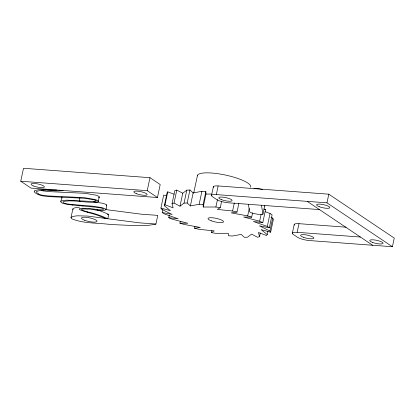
<?xml version="1.0" encoding="UTF-8"?>
<svg xmlns="http://www.w3.org/2000/svg" width="415" height="415" viewBox="0 0 415 415"><rect width="100%" height="100%" fill="white"/><g stroke="black" fill="none" stroke-linecap="round" stroke-linejoin="round"><path stroke-width="0.62" d="M96.078 200.876L94.859 201.42A10.946 2.552 12 0 1 94.288 201.483A16.149 3.771 12 0 1 93.017 201.534L66.856 200.165L62.421 200.59L61.135 201.135L60.756 201.773L61.347 202.577L62.893 203.355L68.174 204.595L98.007 207.427A14.39 3.362 12 0 1 98.729 207.542L101.021 207.988A3.175 0.742 12 0 1 103.377 208.849C104.066 210.509 100.191 209.627 99.169 209.746A28.573 6.671 12 0 1 97.743 209.637C89.23 208.097 65.752 206.546 89.588 212.885A26.436 6.173 12 0 1 99.149 215.847A49.395 11.532 12 0 1 105.296 218.415M79.493 207.158A34.414 8.035 12 0 0 76.775 207.453L74.301 208.003L72.895 208.818L70.991 217.61L71.328 218.409A6.873 1.603 12 0 0 72.044 218.923C83.597 223.54 96.539 222.803 108.72 224.287A273.122 63.76 12 0 0 115.624 224.743L133.241 225.542L145.535 225.475A80.837 18.872 12 0 0 148.71 225.288L155.879 224.183L157.773 215.375L143.886 214.389A49.784 11.62 12 0 1 141.225 214.182L106.058 209.617M72.827 208.968L73.165 209.767M20.75 181.231L23.505 168.267L149.976 177.693L160.2 184.55L157.446 197.514L30.975 188.088L20.75 181.231L147.216 190.656L157.446 197.514M60.782 201.576L61.939 196.902M79.903 197.748L79.249 200.834L80.271 201.519M98.303 201.317L99.221 196.995M107.796 218.772A54.656 12.756 12 0 0 100.892 215.836L100.425 215.67A28.734 6.707 12 0 0 90.081 212.433C86.564 211.972 75.338 208.309 86.055 209.036A37.858 8.84 12 0 1 87.524 209.17C92.172 208.014 109.643 215.665 106.245 204.688M70.991 217.61L72.106 216.77L74.939 216.096A34.414 8.035 12 0 1 77.657 215.8L87.69 216.07L107.827 218.772L108.746 214.451A54.656 12.756 12 0 0 101.81 211.515L101.343 211.349A28.734 6.707 12 0 0 96.866 209.788M147.216 190.656L149.976 177.693M162.877 209.419L162.224 212.506L172.173 214.467L161.648 209.279L160.927 208.065L163.681 195.102L166.654 195.922M160.927 208.065L170.43 210.685L164.33 205.747L167.084 192.783L167.753 191.844L174.139 194.22M164.33 205.747L164.999 204.808L167.753 191.844M180.302 221.273L179.908 223.125L187.876 223.27L171.929 219.089L168.765 217.693L169.289 215.224M164.999 204.808L173.128 207.837L172.043 203.625L174.803 190.656L176.795 190.091L182.756 193.224L186.797 190.153L189.925 190.008L193.131 192.944L201.903 191.315L205.856 191.611L205.996 194.059L203.236 207.028L215.883 207.002L220.272 207.702L221.584 201.529M172.043 203.625L174.041 203.054L176.795 190.091M174.041 203.054L180.001 206.188L182.756 193.224M180.001 206.188L184.042 203.117L186.797 190.153M205.856 191.611L203.101 204.574L199.148 204.284L190.376 205.913L187.17 202.977L189.925 190.008M190.376 205.913L193.131 192.944M193.722 192.985L197.488 175.275M199.148 204.284L201.903 191.315M211.692 230.756L211.297 232.608L214.239 230.885L198.961 229.308L194.562 228.26L194.957 226.408M211.505 195.548L213.383 186.693M319.483 209.591L228.582 202.816A9.088 2.122 12 0 1 216.589 199.485L212.496 196.741A9.088 2.122 12 0 1 216.314 194.588L218.15 185.941L328.81 194.189L394.25 238.091L392.414 246.733L309.419 240.55A9.088 2.122 12 0 1 297.425 237.214L293.332 234.475A9.088 2.122 12 0 1 297.145 232.317L360.381 237.032M215.883 207.002L217.455 199.589M220.272 207.702L217.33 209.425L232.608 211.007L234.309 202.977M252.579 212.869L251.661 217.19L247.682 215.904L231.269 212.879L237.007 212.049L238.843 203.407M247.682 215.904L249.259 208.496M263.976 208.958L265.559 209.653L262.804 222.616L259.64 221.221L261.082 214.431M248.383 204.294L249.586 211.634A4.544 1.058 12 0 0 254.213 213.601L258.664 214.446A4.544 1.058 12 0 0 262.923 214.171L264.76 205.529A4.544 1.058 12 0 1 264.137 206.006M211.297 232.608L215.686 233.313L228.328 233.287L228.468 235.736L232.421 236.031L241.193 234.402L244.399 237.339L247.527 237.193L251.568 234.122L257.528 237.256L259.525 236.69L260.309 232.986M270.056 213.471L272.1 214.84L269.345 227.809L267.302 226.434L270.056 213.471L265.216 211.759M259.525 236.69L258.441 232.478L266.57 235.502L267.239 234.568L267.898 231.477M267.239 234.568L261.139 229.625L270.642 232.244L269.921 231.031L272.676 218.067L271.016 217.247M270.642 232.244L273.397 219.281L272.676 218.067M292.336 233.277L294.219 224.422M297.145 232.317L298.987 223.675L346.089 227.187M392.414 246.733L326.973 202.836L328.81 194.189M61.7 197.255L62.048 198.079M105.856 209.876L105.327 209.01M99.211 197.099L98.495 197.597M98.293 201.42L97.577 201.918L95.772 202.188A18.903 4.415 12 0 1 94.516 202.235C84.354 202.65 74.088 199.797 63.998 201.353C60.761 202.421 66.011 203.334 64.289 203.807M34.263 191.035C40.8 187.736 49.229 190.776 56.445 190.018M106.774 205.555L106.505 205.814M87.264 212.304L87.715 211.863M89.324 212.817L89.785 212.381M194.562 228.26L200.3 227.436L183.887 224.406L179.908 223.125M184.042 203.117L187.17 202.977M63.111 190.485A20.278 4.731 12 0 1 62.006 190.594C53.722 191.823 44.156 188.446 36.484 191.523A14.043 3.279 12 0 0 36.81 192.627L38.595 193.95M205.996 194.059L211.681 194.049M251.661 217.19L243.693 217.04L259.64 221.221M216.314 194.588L326.973 202.836M68.511 204.092A28.474 6.645 12 0 0 71.779 204.465L92.669 206.203L101.379 207.526A5.447 1.271 12 0 1 105.374 209.01M93.588 201.882L102.297 203.205A5.447 1.271 12 0 1 106.292 204.688M264.303 209.508L265.559 209.653M262.804 222.616L253.383 221.511L267.302 226.434M168.765 217.693L178.185 218.804L164.267 213.875L162.224 212.506M107.324 214.249L107.952 214.337M108.113 214.358L108.746 214.451M107.827 218.772L139.388 222.824A49.784 11.62 12 0 0 142.049 223.031L155.936 224.017M262.705 189.479L258.26 188.633A4.544 1.058 12 0 0 253.996 188.908M269.345 227.809L259.396 225.848L269.921 231.031M43.093 190.869L48.856 191.595A34.99 8.17 12 0 0 49.722 191.652L84.027 193.266A48.353 11.288 12 0 1 85.781 193.437L95.772 195.138A5.328 1.245 12 0 1 99.289 197.115M42.174 195.19L47.938 195.916A34.99 8.17 12 0 0 48.799 195.973L83.109 197.587A48.353 11.288 12 0 1 84.862 197.758L94.853 199.459A5.328 1.245 12 0 1 98.371 201.436M232.608 211.007L237.007 212.049M94.236 199.859L85.277 198.386A47.59 11.112 12 0 0 84.017 198.261L49.925 196.663A29.781 6.951 12 0 1 47.227 196.471L42.87 195.875A7.034 1.644 12 0 1 38.439 194.651A8.393 1.961 12 0 1 37.386 194.199L34.969 192.669A16.154 3.771 12 0 1 34.269 191.04M307.209 201.363L372.654 245.265M81.797 205.29L82.818 205.975M71.785 204.471L72.63 205.14M261.466 205.269L262.923 214.171M203.101 204.574L203.236 207.028M197.353 175.913A27.26 6.365 12 0 1 225.402 175.042A27.26 6.365 12 0 1 250.613 187.243M294.349 225.096A9.088 2.122 12 0 1 298.987 223.675M213.512 187.367A9.088 2.122 12 0 1 218.15 185.941M68.242 204.024A6.946 1.624 12 0 1 64.948 203.449M94.252 199.854A2.988 0.7 12 0 1 96.135 200.886M42.154 195.211A5.369 1.255 12 0 1 38.647 193.955M43.072 190.89A5.369 1.255 12 0 1 41.044 190.288M211.225 220.78A7.952 1.857 12 0 0 223.529 221.901A7.952 1.857 12 0 0 212.594 217.787A7.952 1.857 12 0 0 211.225 220.78M303.329 237.261A6.816 1.593 12 0 0 313.875 238.226A6.816 1.593 12 0 0 304.501 234.698A6.816 1.593 12 0 0 303.329 237.261M221.537 199.688A6.816 1.593 12 0 0 232.084 200.653A6.816 1.593 12 0 0 222.71 197.125A6.816 1.593 12 0 0 221.537 199.688M372.494 242.417A6.816 1.593 12 0 0 383.04 243.377A6.816 1.593 12 0 0 373.661 239.854A6.816 1.593 12 0 0 372.494 242.417M319.322 206.748A6.816 1.593 12 0 0 329.868 207.708A6.816 1.593 12 0 0 320.494 204.185A6.816 1.593 12 0 0 319.322 206.748M136.566 193.738A6.816 1.593 12 0 0 147.118 194.697A6.816 1.593 12 0 0 137.739 191.17A6.816 1.593 12 0 0 136.566 193.738M33.812 186.076A6.816 1.593 12 0 0 44.358 187.041A6.816 1.593 12 0 0 34.985 183.513A6.816 1.593 12 0 0 33.812 186.076M84.707 220.298A7.952 1.857 12 0 0 97.011 221.423A7.952 1.857 12 0 0 86.071 217.304A7.952 1.857 12 0 0 84.707 220.298"/></g></svg>
